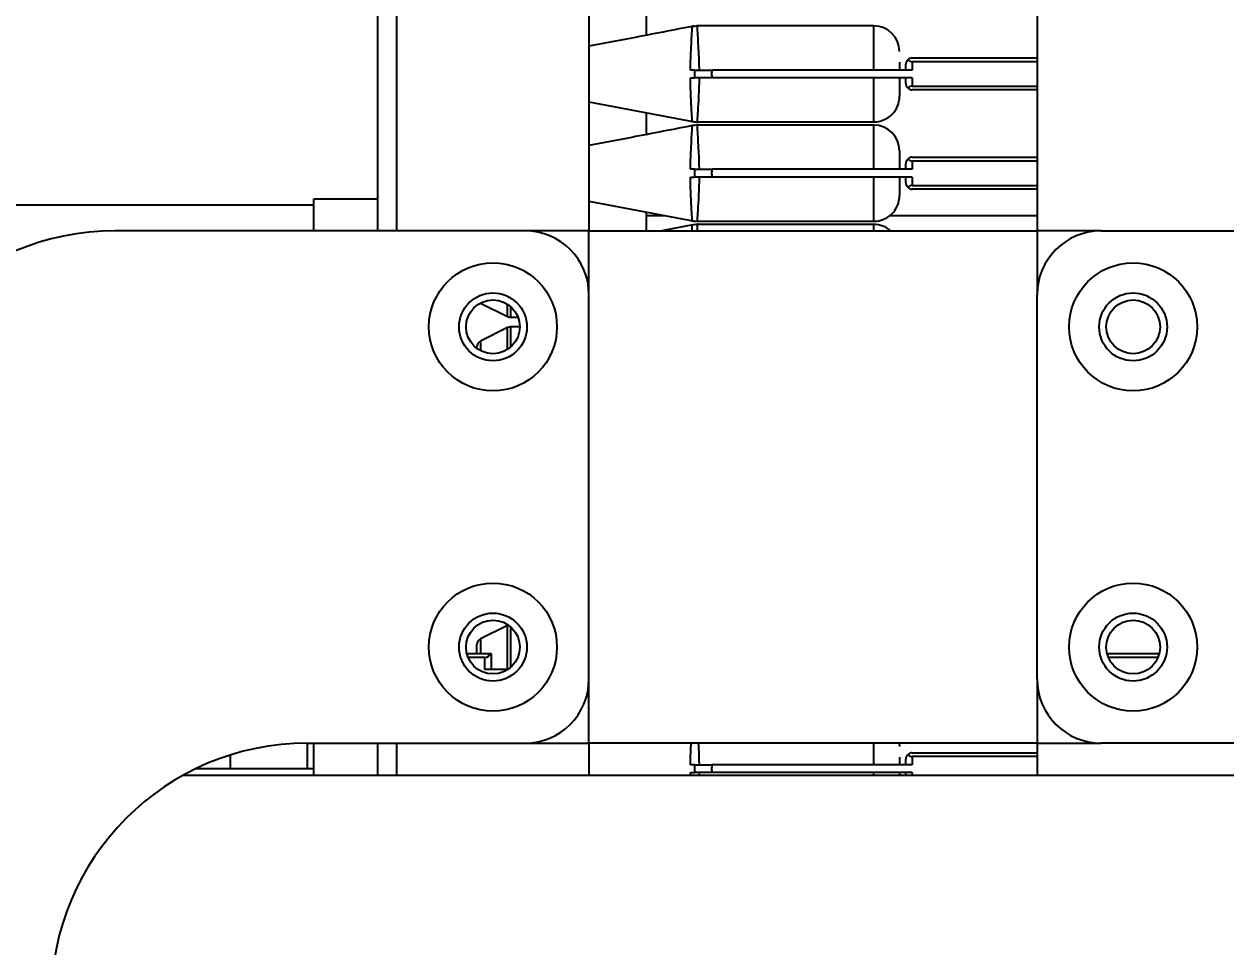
# Model space of a CAD drawing. Header units: millimetres. Extents: x 10 to 584, y 10 to 410.
# Drawn here: x 76.73 to 82.99, y 294.95 to 299.75 of the extents above; entities that cross this region are included whole.
import ezdxf

# ---------------------------------------------------------------- set-up
doc = ezdxf.new("R2010")
doc.units = ezdxf.units.MM
doc.layers.add('2', color=1, linetype='Continuous')
doc.styles.add('SLDTEXTSTYLE0', font='TXT', dxfattribs={"width": 0.7})
doc.dimstyles.new('SLDDIMSTYLE0', dxfattribs={"dimtxt": 3.5, "dimasz": 3.5, "dimexe": 0, "dimexo": 0.0625, "dimgap": 0.875, "dimtad": 1, "dimlfac": 15, "dimrnd": 1e-09, "dimzin": 12, "dimdsep": 46, "dimtxsty": 'SLDTEXTSTYLE0', "dimsah": 1, "dimcen": 0.09, "dimadec": 0, "dimazin": 3, "dimtfac": 1, "dimtofl": 0, "dimtmove": 0, "dimatfit": 3, "dimfxl": 0, "dimfrac": 2, "dimtolj": 1, "dimtzin": 12, "dimarcsym": 0})

# ---------------------------------------------------------------- blocks, each defined once
blk = doc.blocks.new('_D')
at = {"layer": '2', "color": 1}
for p, q in [((167.5018, 346.7783), (43.5018, 346.7783)), ((44.5018, 346.7783), (44.5018, 225.845)), ((181.5762, 225.845), (43.5018, 225.845))]:
    blk.add_line(p, q, dxfattribs=at)
for points in [[(44.5018, 346.7783), (43.9634, 343.2783), (45.0403, 343.2783)], [(44.5018, 225.845), (45.0403, 229.345), (43.9634, 229.345)]]:
    blk.add_solid(points, dxfattribs=at)
at = {"layer": '2', "color": 1, "insert": (39.9901, 278.6627), "char_height": 3.5, "attachment_point": 1, "rotation": 90, "style": 'SLDTEXTSTYLE0'}
blk.add_mtext('1814', dxfattribs=at)

msp = doc.modelspace()

# ---------------------------------------------------------------- linework, layer by layer
at = {"color": 7, "linetype": 'Continuous', "lineweight": 25}
for p, q in [((82.00183, 303.17831), (82.00183, 298.67831)), ((78.56849, 298.67831), (78.56849, 301.84498)), ((78.66849, 298.67831), (78.66849, 301.84498)), ((79.66849, 301.84498), (79.66849, 298.67831)), ((79.96849, 299.69643), (79.96849, 299.80937)), ((80.20585, 299.74047), (80.20594, 299.74247)), ((80.23141, 299.744), (80.20619, 299.74059)), ((81.15183, 299.74498), (80.23128, 299.74498)), ((81.31849, 299.51498), (81.31849, 299.54498)), ((81.35183, 299.57831), (82.00183, 299.57831)), ((82.00183, 299.55831), (81.35183, 299.55831)), ((81.35183, 299.55831), (81.35183, 299.51498)), ((80.19662, 299.47498), (80.21849, 299.47498)), ((80.21849, 299.51498), (80.19671, 299.51498)), ((80.21849, 299.51498), (80.21849, 299.47498)), ((81.35183, 299.51498), (80.30968, 299.51498)), ((81.35183, 299.47498), (80.30968, 299.47498)), ((81.31849, 299.44498), (81.31849, 299.47498)), ((81.35183, 299.47498), (81.35183, 299.43165)), ((81.35183, 299.43165), (82.00183, 299.43165)), ((82.00183, 299.41165), (81.35183, 299.41165)), ((79.66849, 299.34978), (80.21849, 299.24514)), ((79.96849, 299.17977), (79.96849, 299.2927)), ((80.20585, 299.24941), (80.20594, 299.24749)), ((80.20585, 299.2238), (80.20594, 299.2258)), ((80.23141, 299.22733), (80.20619, 299.22392)), ((80.23128, 299.24498), (81.15183, 299.24498)), ((81.15183, 299.22831), (80.23128, 299.22831)), ((81.31849, 298.99831), (81.31849, 299.02831)), ((81.35183, 299.06165), (82.00183, 299.06165)), ((81.35183, 299.04165), (81.35183, 298.99831)), ((82.00183, 299.04165), (81.35183, 299.04165)), ((80.21849, 298.99831), (80.19671, 298.99831)), ((80.21849, 298.99831), (80.21849, 298.95831)), ((81.35183, 298.99831), (80.30968, 298.99831)), ((80.19662, 298.95831), (80.21849, 298.95831)), ((81.35183, 298.95831), (80.30968, 298.95831)), ((81.31849, 298.92831), (81.31849, 298.95831)), ((81.35183, 298.95831), (81.35183, 298.91498)), ((81.35183, 298.91498), (82.00183, 298.91498)), ((78.23516, 298.84498), (78.56849, 298.84498)), ((78.23516, 298.67831), (78.23516, 298.84498)), ((78.56849, 298.67831), (78.56849, 298.84498)), ((82.00183, 298.89498), (81.35183, 298.89498)), ((78.23516, 298.81165), (75.20183, 298.81165)), ((79.66849, 298.83311), (80.21849, 298.72847)), ((79.96849, 298.67831), (79.96849, 298.77604)), ((79.96849, 298.75831), (80.06164, 298.75831)), ((80.21849, 298.71149), (80.04709, 298.67831)), ((80.20585, 298.73275), (80.20594, 298.73082)), ((80.23141, 298.71067), (80.20619, 298.70726)), ((80.23128, 298.72831), (81.15183, 298.72831)), ((81.15183, 298.71165), (80.23128, 298.71165)), ((81.23609, 298.75831), (82.00183, 298.75831)), ((79.33516, 298.67831), (77.20183, 298.67831)), ((79.66849, 298.67831), (79.33516, 298.67831)), ((79.66849, 298.67831), (82.00183, 298.67831)), ((79.66849, 298.34498), (79.66849, 298.67831)), ((80.20585, 298.70713), (80.20594, 298.70913)), ((82.00183, 298.67831), (82.00183, 298.34498)), ((82.33516, 298.67831), (82.00183, 298.67831)), ((82.33516, 298.67831), (84.46849, 298.67831)), ((79.66849, 296.34498), (79.66849, 298.34498)), ((82.00183, 296.34498), (82.00183, 298.34498)), ((79.10366, 298.3024), (79.24479, 298.23183)), ((79.25969, 298.22831), (79.29926, 298.22831)), ((79.24479, 298.17479), (79.10359, 298.10419)), ((79.30849, 298.17831), (79.25969, 298.17831)), ((79.08516, 298.06582), (79.08516, 298.07438)), ((79.24479, 296.62479), (79.10359, 296.55419)), ((79.08516, 296.47831), (79.08516, 296.52438)), ((79.03252, 296.47831), (79.1568, 296.47831)), ((79.12625, 296.45831), (79.03905, 296.45831)), ((79.12625, 296.39498), (79.12625, 296.45831)), ((79.1568, 296.47831), (79.15934, 296.47831)), ((79.15934, 296.47831), (79.15958, 296.47811)), ((79.15958, 296.47811), (79.15958, 296.39498)), ((82.36585, 296.47831), (82.6378, 296.47831)), ((82.63127, 296.45831), (82.37238, 296.45831)), ((79.24588, 296.39498), (79.12625, 296.39498)), ((79.66849, 296.01165), (79.66849, 296.34498)), ((82.00183, 296.34498), (82.00183, 296.01165)), ((78.20183, 296.01165), (78.20183, 295.87831)), ((78.20183, 296.01165), (79.33516, 296.01165)), ((78.23516, 295.84498), (78.23516, 296.01165)), ((78.56849, 295.84498), (78.56849, 296.01165)), ((78.66849, 295.84498), (78.66849, 296.01165)), ((79.33516, 296.01165), (79.66849, 296.01165)), ((82.00183, 296.01165), (79.66849, 296.01165)), ((79.66849, 296.01165), (79.66849, 295.84498)), ((81.28411, 296.01165), (81.28516, 295.99498)), ((81.35183, 295.96165), (82.00183, 295.96165)), ((82.00183, 296.01165), (82.33516, 296.01165)), ((82.00183, 296.01165), (82.00183, 295.84498)), ((83.46849, 296.01165), (82.33516, 296.01165)), ((77.80183, 295.87831), (77.80183, 295.95023)), ((80.21849, 295.89831), (80.19671, 295.89831)), ((80.21849, 295.89831), (80.21849, 295.85831)), ((81.35183, 295.89831), (80.30968, 295.89831)), ((81.31849, 295.89831), (81.31849, 295.92831)), ((82.00183, 295.94165), (81.35183, 295.94165)), ((81.35183, 295.94165), (81.35183, 295.89831)), ((77.55633, 295.84498), (84.11398, 295.84498)), ((78.23516, 295.87831), (77.62064, 295.87831)), ((80.19662, 295.85831), (80.21849, 295.85831)), ((81.35183, 295.85831), (80.30968, 295.85831)), ((81.28516, 295.85831), (81.28516, 295.84498)), ((81.31849, 295.84498), (81.31849, 295.85831))]:
    msp.add_line(p, q, dxfattribs=at)
at = {"color": 59, "linetype": 'Continuous', "lineweight": 25}
for p, q in [((79.24479, 298.23183), (79.24479, 298.2957)), ((79.25969, 298.28453), (79.25969, 298.22831)), ((79.24479, 298.06093), (79.24479, 298.17479)), ((79.25969, 298.17831), (79.25969, 298.0721)), ((79.10359, 298.10419), (79.10359, 298.05427)), ((79.24479, 296.39498), (79.24479, 296.62479)), ((79.25969, 296.61786), (79.25969, 296.40543)), ((79.10359, 296.55419), (79.10359, 296.47831)), ((80.19682, 295.84498), (80.19662, 295.85831)), ((81.15183, 295.84498), (81.15183, 295.85831)), ((81.35183, 295.85831), (81.35183, 295.84498))]:
    msp.add_line(p, q, dxfattribs=at)
at = {"color": 7, "linetype": 'Continuous', "lineweight": 25}
for centre, radius in [((79.16849, 298.17831), 0.33333), ((82.50183, 298.17831), 0.33333), ((79.16849, 298.17831), 0.17667), ((82.50183, 298.17831), 0.17667), ((79.16849, 298.17831), 0.14), ((82.50183, 298.17831), 0.14), ((79.16849, 296.51165), 0.33333), ((82.50183, 296.51165), 0.33333), ((79.16849, 296.51165), 0.17667), ((79.16849, 296.51165), 0.14), ((82.50183, 296.51165), 0.17667), ((82.50183, 296.51165), 0.14)]:
    msp.add_circle(centre, radius, dxfattribs=at)
for centre, radius, start, end in [((81.15183, 299.61165), 0.13333, 0, 89.982121), ((81.35183, 299.54498), 0.03333, 135.572996, 180), ((81.35183, 299.54498), 0.03333, 90, 135.572996), ((81.35183, 299.59165), 0.03333, 224.427004, 270), ((81.35183, 299.44498), 0.03333, 180, 224.427004), ((81.35183, 299.39831), 0.03333, 90, 135.572996), ((81.35183, 299.44498), 0.03333, 224.427004, 270), ((81.15183, 299.37831), 0.13333, 269.982121, 0), ((81.15183, 299.09498), 0.13333, 0, 89.982121), ((81.35183, 299.02831), 0.03333, 135.572996, 180), ((81.35183, 299.02831), 0.03333, 90, 135.572996), ((81.35183, 299.07498), 0.03333, 224.427004, 270), ((81.35183, 298.92831), 0.03333, 180, 224.427004), ((81.35183, 298.88165), 0.03333, 90, 135.572996), ((81.35183, 298.92831), 0.03333, 224.427004, 270), ((81.15183, 298.86165), 0.13333, 269.982121, 0), ((81.15183, 298.57831), 0.13333, 48.590378, 89.982121), ((77.20183, 297.34498), 1.33333, 90, 180), ((79.33516, 298.34498), 0.33333, 0, 90), ((82.33516, 298.34498), 0.33333, 90, 180), ((79.25969, 298.26165), 0.03333, 243.434949, 270), ((79.25969, 298.14498), 0.03333, 90, 116.565051), ((79.11849, 298.07438), 0.03333, 116.565051, 180), ((79.25969, 296.59498), 0.03333, 109.354313, 116.565051), ((79.11849, 296.52438), 0.03333, 116.565051, 180), ((79.12625, 296.49165), 0.03333, 270, 336.421822), ((79.33516, 296.34498), 0.33333, 270, 0), ((82.33516, 296.34498), 0.33333, 180, 270), ((78.20183, 294.67831), 1.33333, 90, 180), ((81.35183, 295.92831), 0.03333, 90, 135.572996), ((81.35183, 295.92831), 0.03333, 135.572996, 180), ((81.35183, 295.97498), 0.03333, 224.427004, 270)]:
    msp.add_arc(centre, radius, start, end, dxfattribs=at)
for points, knots in [([(80.21849, 299.74482), (80.10924, 299.72347), (79.92591, 299.68765), (79.74257, 299.65353), (79.66849, 299.63975)], [0, 0, 0, 0, 0.5959309, 1, 1, 1, 1]), ([(81.28516, 299.55557), (81.28516, 299.54821), (81.28516, 299.53687), (81.28516, 299.52067), (81.28516, 299.51498)], [0, 0, 0, 0, 0.6488276, 1, 1, 1, 1]), ([(80.21849, 299.51498), (80.23075, 299.51498), (80.25527, 299.51498), (80.28872, 299.51498), (80.30673, 299.51498), (80.30968, 299.51498)], [0, 0, 0, 0, 0.4554846, 0.9107025, 1, 1, 1, 1]), ([(80.30968, 299.47498), (80.29424, 299.47498), (80.26333, 299.47498), (80.2336, 299.47498), (80.22024, 299.47498), (80.21849, 299.47498)], [0, 0, 0, 0, 0.46482772, 0.93020447, 1, 1, 1, 1]), ([(81.28516, 299.47498), (81.28516, 299.47008), (81.28516, 299.44907), (81.28516, 299.42229), (81.28516, 299.38715), (81.28516, 299.38196), (81.28516, 299.37831)], [0, 0, 0, 0, 0.06579112, 0.28211026, 0.49679186, 1, 1, 1, 1]), ([(80.21849, 299.22816), (80.10924, 299.20681), (79.92591, 299.17099), (79.74257, 299.13687), (79.66849, 299.12308)], [0, 0, 0, 0, 0.5959309, 1, 1, 1, 1]), ([(80.20637, 299.24904), (80.2104, 299.2475), (80.21843, 299.24443), (80.22689, 299.246), (80.23111, 299.24679)], [0, 0, 0, 0, 0.5005037, 1, 1, 1, 1]), ([(81.28516, 299.09498), (81.28516, 299.09228), (81.28516, 299.08752), (81.28516, 299.05442), (81.28516, 299.0227), (81.28516, 299.00395), (81.28516, 298.99831)], [0, 0, 0, 0, 0.424183, 0.7471794, 0.9240222, 1, 1, 1, 1]), ([(80.21849, 298.99831), (80.23075, 298.99831), (80.25527, 298.99831), (80.28872, 298.99831), (80.30673, 298.99831), (80.30968, 298.99831)], [0, 0, 0, 0, 0.4554846, 0.9107025, 1, 1, 1, 1]), ([(80.30968, 298.95831), (80.29424, 298.95831), (80.26333, 298.95831), (80.2336, 298.95831), (80.22024, 298.95831), (80.21849, 298.95831)], [0, 0, 0, 0, 0.46482772, 0.93020447, 1, 1, 1, 1]), ([(81.28516, 298.95831), (81.28516, 298.95341), (81.28516, 298.93241), (81.28516, 298.90563), (81.28516, 298.87048), (81.28516, 298.86529), (81.28516, 298.86165)], [0, 0, 0, 0, 0.06579112, 0.28211026, 0.49679186, 1, 1, 1, 1]), ([(80.20637, 298.73237), (80.2104, 298.73084), (80.21843, 298.72776), (80.22689, 298.72934), (80.23111, 298.73013)], [0, 0, 0, 0, 0.5005037, 1, 1, 1, 1]), ([(80.21849, 295.89831), (80.23075, 295.89831), (80.25527, 295.89831), (80.28872, 295.89831), (80.30673, 295.89831), (80.30968, 295.89831)], [0, 0, 0, 0, 0.4554846, 0.9107025, 1, 1, 1, 1]), ([(81.28516, 295.9389), (81.28516, 295.93154), (81.28516, 295.92021), (81.28516, 295.904), (81.28516, 295.89831)], [0, 0, 0, 0, 0.6488276, 1, 1, 1, 1]), ([(80.30968, 295.85831), (80.29424, 295.85831), (80.26333, 295.85831), (80.2336, 295.85831), (80.22024, 295.85831), (80.21849, 295.85831)], [0, 0, 0, 0, 0.46482772, 0.93020447, 1, 1, 1, 1])]:
    msp.add_open_spline(points, degree=3, knots=knots, dxfattribs=at)
at = {"color": 59, "linetype": 'Continuous', "lineweight": 25}
for points, knots in [([(80.19671, 299.51498), (80.19687, 299.52602), (80.19733, 299.55746), (80.19945, 299.61129), (80.20266, 299.67375), (80.20547, 299.72839), (80.20572, 299.73616), (80.20585, 299.74047)], [0, 0, 0, 0, 0.0752232, 0.2142029, 0.3999609, 0.6678796, 1, 1, 1, 1]), ([(80.23128, 299.74498), (80.23128, 299.74498), (80.23068, 299.75428), (80.23192, 299.72789), (80.23461, 299.67867), (80.2381, 299.61713), (80.24072, 299.56245), (80.24137, 299.52834), (80.24162, 299.51498)], [0, 0, 0, 0, 0.0000568, 0.3457315, 0.6012125, 0.7779294, 0.912991, 1, 1, 1, 1]), ([(80.23128, 299.74498), (80.23128, 299.74498), (80.23068, 299.75428), (80.23153, 299.73718), (80.23238, 299.72008)], [0, 0, 0, 0, 0.0001642, 1, 1, 1, 1]), ([(80.23128, 299.74495), (80.23128, 299.74496), (80.23068, 299.75428), (80.23153, 299.73717), (80.23238, 299.72008)], [0, 0, 0, 0, 0.0012234, 1, 1, 1, 1]), ([(81.15183, 299.51498), (81.15183, 299.53006), (81.15183, 299.56622), (81.15183, 299.62277), (81.15183, 299.68359), (81.15183, 299.73419), (81.15183, 299.74118), (81.15183, 299.74498)], [0, 0, 0, 0, 0.0982685, 0.2356394, 0.4182639, 0.6841567, 1, 1, 1, 1]), ([(80.20594, 299.24749), (80.20594, 299.24746), (80.20634, 299.23799), (80.20487, 299.26319), (80.20212, 299.3134), (80.19944, 299.36479), (80.19719, 299.42582), (80.19681, 299.45822), (80.19662, 299.47498)], [0, 0, 0, 0, 0.0010478, 0.3924238, 0.5418725, 0.7850634, 0.8888566, 1, 1, 1, 1]), ([(80.24175, 299.47498), (80.24174, 299.47442), (80.24161, 299.45515), (80.24084, 299.42039), (80.23818, 299.35889), (80.23526, 299.30905), (80.23238, 299.26028), (80.23087, 299.23574), (80.23128, 299.24501), (80.23128, 299.24502)], [0, 0, 0, 0, 0.0036315, 0.12467, 0.2286657, 0.4677796, 0.6145768, 0.9994695, 1, 1, 1, 1]), ([(81.15183, 299.24498), (81.15183, 299.25023), (81.15183, 299.25795), (81.15183, 299.31131), (81.15183, 299.36321), (81.15183, 299.42264), (81.15183, 299.45683), (81.15183, 299.47498)], [0, 0, 0, 0, 0.3773035, 0.5553663, 0.7769376, 0.8815574, 1, 1, 1, 1]), ([(80.19671, 298.99831), (80.19687, 299.00935), (80.19733, 299.04079), (80.19945, 299.09462), (80.20266, 299.15708), (80.20547, 299.21172), (80.20572, 299.2195), (80.20585, 299.2238)], [0, 0, 0, 0, 0.0752232, 0.2142029, 0.3999609, 0.6678796, 1, 1, 1, 1]), ([(80.23128, 299.22831), (80.23128, 299.22831), (80.23068, 299.23761), (80.23153, 299.22051), (80.23238, 299.20341)], [0, 0, 0, 0, 0.0001642, 1, 1, 1, 1]), ([(80.23128, 299.22831), (80.23128, 299.22831), (80.23068, 299.23761), (80.23192, 299.21123), (80.23461, 299.162), (80.2381, 299.10046), (80.24072, 299.04578), (80.24137, 299.01168), (80.24162, 298.99831)], [0, 0, 0, 0, 0.0000568, 0.3457315, 0.6012125, 0.7779294, 0.912991, 1, 1, 1, 1]), ([(80.23128, 299.22831), (80.23128, 299.22831), (80.23068, 299.23761), (80.23153, 299.22051), (80.23238, 299.20341)], [0, 0, 0, 0, 0.0001642, 1, 1, 1, 1]), ([(81.15183, 298.99831), (81.15183, 299.01339), (81.15183, 299.04955), (81.15183, 299.10611), (81.15183, 299.16692), (81.15183, 299.21753), (81.15183, 299.22452), (81.15183, 299.22831)], [0, 0, 0, 0, 0.0982685, 0.2356394, 0.4182639, 0.6841567, 1, 1, 1, 1]), ([(80.20594, 298.73082), (80.20594, 298.73079), (80.20634, 298.72132), (80.20487, 298.74653), (80.20212, 298.79673), (80.19944, 298.84813), (80.19719, 298.90915), (80.19681, 298.94156), (80.19662, 298.95831)], [0, 0, 0, 0, 0.0010478, 0.3924238, 0.5418725, 0.7850634, 0.8888566, 1, 1, 1, 1]), ([(80.24175, 298.95831), (80.24174, 298.95775), (80.24161, 298.93849), (80.24084, 298.90373), (80.23818, 298.84223), (80.23526, 298.79238), (80.23238, 298.74361), (80.23087, 298.71907), (80.23128, 298.72834), (80.23128, 298.72835)], [0, 0, 0, 0, 0.0036315, 0.12467, 0.2286657, 0.4677796, 0.6145768, 0.9994695, 1, 1, 1, 1]), ([(81.15183, 298.72831), (81.15183, 298.73356), (81.15183, 298.74128), (81.15183, 298.79464), (81.15183, 298.84654), (81.15183, 298.90597), (81.15183, 298.94016), (81.15183, 298.95831)], [0, 0, 0, 0, 0.3773035, 0.5553663, 0.7769376, 0.8815574, 1, 1, 1, 1]), ([(80.23128, 298.71164), (80.23128, 298.71164), (80.23068, 298.72094), (80.23119, 298.70852), (80.23269, 298.68118), (80.23284, 298.67831)], [0, 0, 0, 0, 0.000147, 0.8951798, 1, 1, 1, 1]), ([(80.23128, 298.71161), (80.23128, 298.71162), (80.23068, 298.72094), (80.23153, 298.70384), (80.23238, 298.68675)], [0, 0, 0, 0, 0.0012234, 1, 1, 1, 1]), ([(80.23128, 298.71161), (80.23128, 298.71162), (80.23068, 298.72094), (80.23153, 298.70384), (80.23238, 298.68675)], [0, 0, 0, 0, 0.0012234, 1, 1, 1, 1]), ([(81.15183, 298.67831), (81.15183, 298.68277), (81.15183, 298.70904), (81.15183, 298.71047), (81.15183, 298.71165)], [0, 0, 0, 0, 0.1696078, 1, 1, 1, 1]), ([(80.20458, 298.67831), (80.20468, 298.6802), (80.20596, 298.70528), (80.2059, 298.70624), (80.20585, 298.70713)], [0, 0, 0, 0, 0.0750277, 1, 1, 1, 1]), ([(80.19671, 295.89831), (80.19687, 295.9093), (80.19732, 295.94059), (80.19891, 295.98158), (80.20002, 296.00366), (80.20042, 296.01165)], [0, 0, 0, 0, 0.2567738, 0.7311796, 1, 1, 1, 1]), ([(80.23739, 296.01165), (80.23772, 296.00569), (80.23883, 295.98572), (80.24073, 295.94546), (80.24137, 295.91159), (80.24162, 295.89831)], [0, 0, 0, 0, 0.2055671, 0.6887352, 1, 1, 1, 1]), ([(81.15183, 295.89831), (81.15183, 295.91327), (81.15183, 295.94913), (81.15183, 295.989), (81.15183, 296.00729), (81.15183, 296.01165)], [0, 0, 0, 0, 0.3526343, 0.8455863, 1, 1, 1, 1]), ([(80.24175, 295.85831), (80.24174, 295.85775), (80.24172, 295.85316), (80.2416, 295.84881), (80.2415, 295.84498)], [0, 0, 0, 0, 0.1225619, 1, 1, 1, 1])]:
    msp.add_open_spline(points, degree=3, knots=knots, dxfattribs=at)
at = {"color": 7, "linetype": 'Continuous', "lineweight": 25}
for points in [[(80.30968, 299.51498), (80.30818, 299.50831), (80.30519, 299.49498), (80.30818, 299.48165), (80.30968, 299.47498)], [(80.30968, 298.99831), (80.30818, 298.99165), (80.30519, 298.97831), (80.30818, 298.96498), (80.30968, 298.95831)], [(80.30968, 295.89831), (80.30818, 295.89165), (80.30519, 295.87831), (80.30818, 295.86498), (80.30968, 295.85831)]]:
    msp.add_open_spline(points, degree=3, dxfattribs=at)

# ---------------------------------------------------------------- dimensions: what is measured, and where the dimension line sits
at = {"layer": '2', "color": 1}
dim = msp.add_linear_dim(base=(44.50183, 225.84498), p1=(168.50183, 346.77832), p2=(182.57616, 225.84498), angle=90, dimstyle='SLDDIMSTYLE0', dxfattribs=at)
dim.commit()
dim.dimension.update_dxf_attribs({"geometry": '_D', "text_midpoint": (44.50183, 284.48628), "dimtype": 160})

doc.saveas('drawing.dxf')
